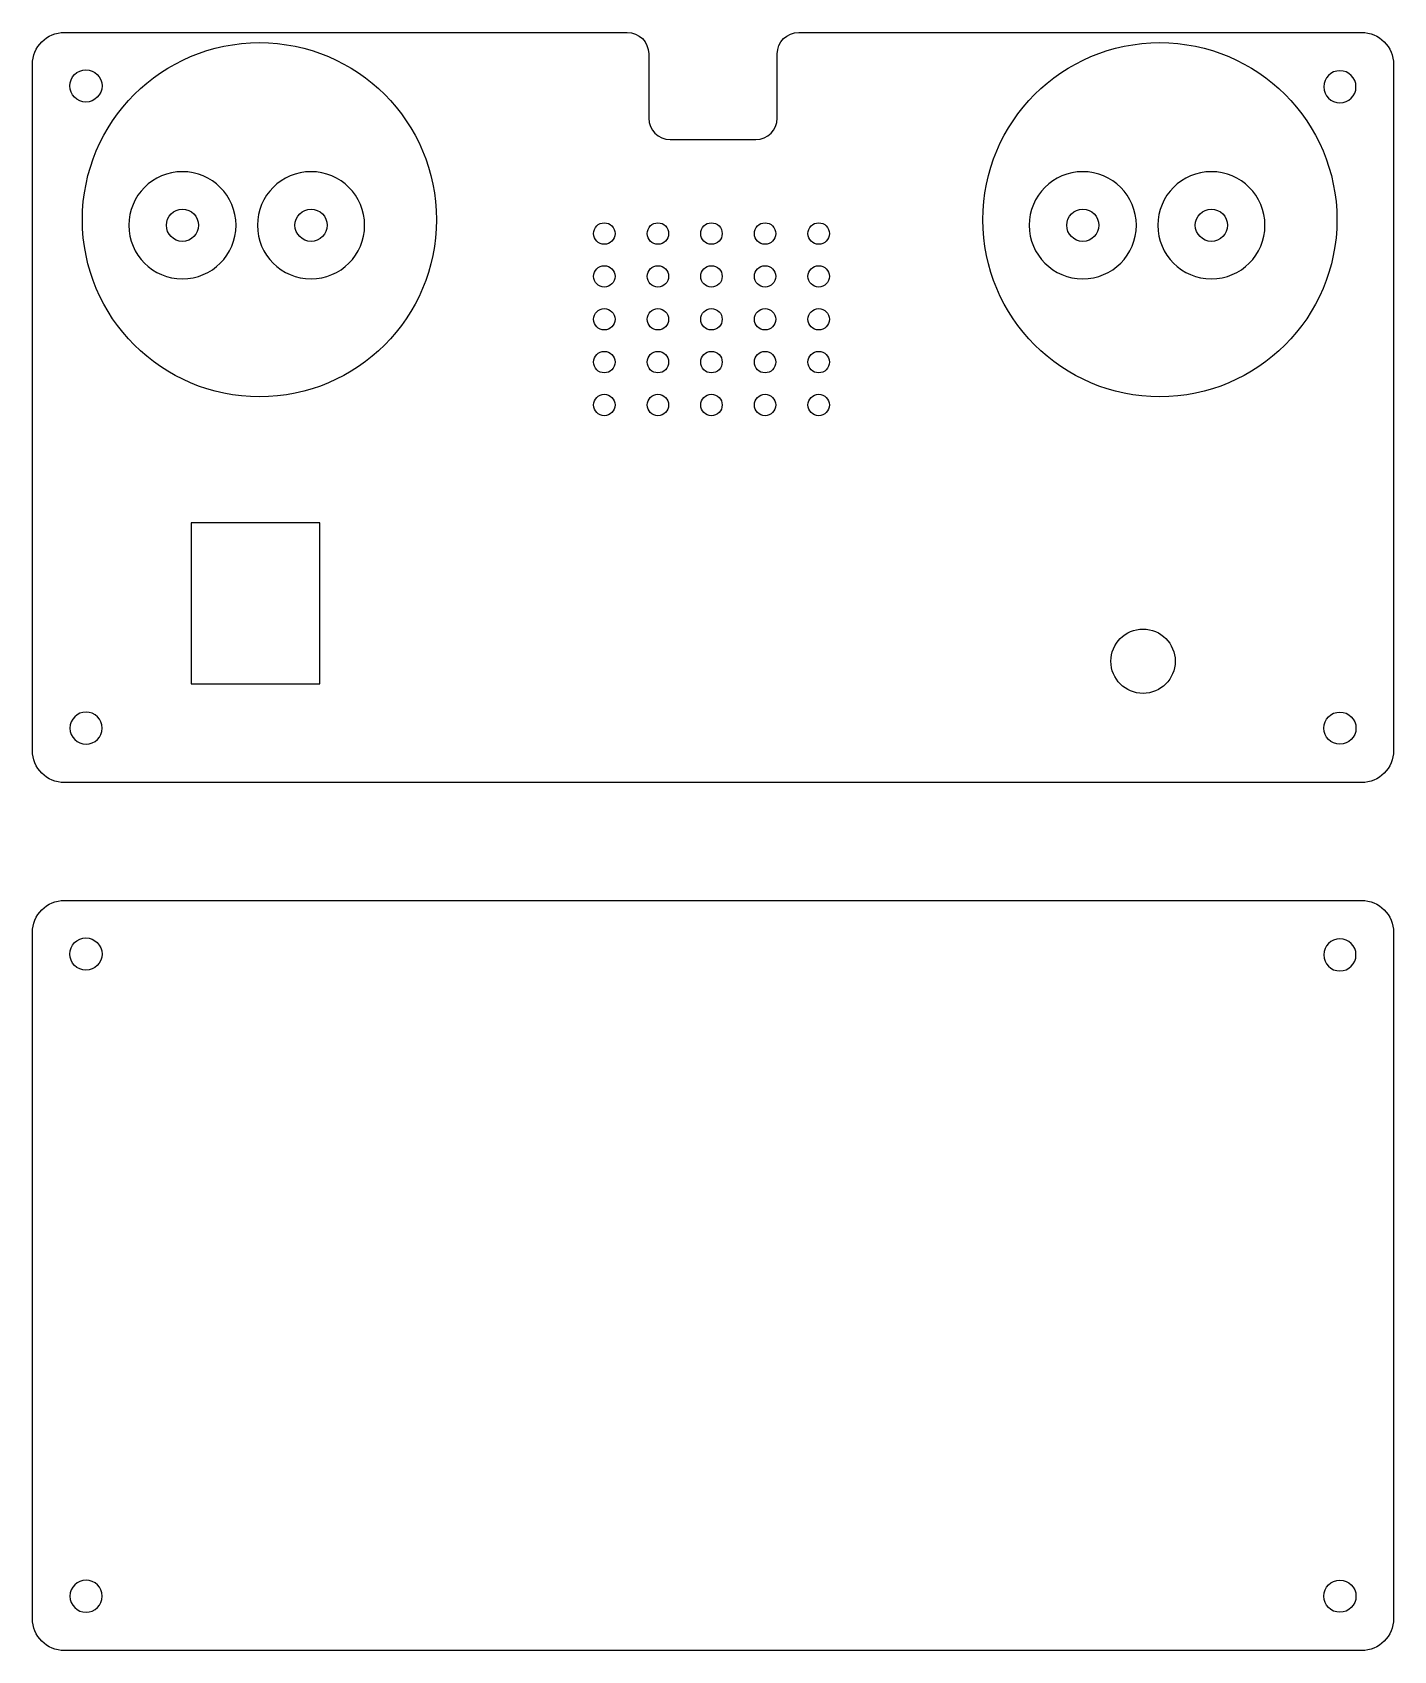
# Model space of a CAD drawing. Extents: x -226 to -99, y -81 to 70.
import ezdxf

# ---------------------------------------------------------------- set-up
doc = ezdxf.new("R2010")
doc.units = 0
doc.layers.add('DEFAULT', color=7, linetype='CONTINUOUS')

msp = doc.modelspace()

# ---------------------------------------------------------------- linework, layer by layer
at = {"layer": 'DEFAULT'}
for p, q in [((-222.96, 70), (-170.46, 70)), ((-154.46, 70), (-101.96, 70)), ((-168.46, 68), (-168.46, 62)), ((-156.46, 62), (-156.46, 68)), ((-225.96, 3), (-225.96, 67)), ((-98.96, 67), (-98.96, 3)), ((-166.46, 60), (-158.46, 60)), ((-199.15, 24.22), (-211.15, 24.22)), ((-211.15, 24.22), (-211.15, 9.22)), ((-199.15, 9.22), (-199.15, 24.22)), ((-211.15, 9.22), (-199.15, 9.22)), ((-101.96, 0), (-222.96, 0)), ((-222.96, -11), (-101.96, -11)), ((-225.96, -78), (-225.96, -14)), ((-98.96, -14), (-98.96, -78)), ((-101.96, -81), (-222.96, -81))]:
    msp.add_line(p, q, dxfattribs=at)
for centre, radius in [((-204.77, 52.52), 16.52), ((-120.77, 52.52), 16.52), ((-220.96, 65), 1.5), ((-211.96, 52), 1.5), ((-199.96, 52), 1.5), ((-127.96, 52), 1.5), ((-115.96, 52), 1.5), ((-172.6, 51.23), 1), ((-167.6, 51.23), 1), ((-162.6, 51.23), 1), ((-157.6, 51.23), 1), ((-152.6, 51.23), 1), ((-172.6, 47.23), 1), ((-167.6, 47.23), 1), ((-162.6, 47.23), 1), ((-157.6, 47.23), 1), ((-152.6, 47.23), 1), ((-172.6, 43.23), 1), ((-167.6, 43.23), 1), ((-162.6, 43.23), 1), ((-157.6, 43.23), 1), ((-152.6, 43.23), 1), ((-172.6, 39.23), 1), ((-167.6, 39.23), 1), ((-162.6, 39.23), 1), ((-157.6, 39.23), 1), ((-152.6, 39.23), 1), ((-172.6, 35.23), 1), ((-167.6, 35.23), 1), ((-162.6, 35.23), 1), ((-157.6, 35.23), 1), ((-152.6, 35.23), 1), ((-122.34, 11.32), 3), ((-103.97, 5.08), 1.5), ((-220.96, -16), 1.5), ((-103.97, -75.92), 1.5)]:
    msp.add_circle(centre, radius, dxfattribs=at)
at = {"layer": 'DEFAULT', "extrusion": (0, 0, -1)}
for centre, radius in [((103.97, 64.92), 1.5), ((211.96, 52), 5), ((199.96, 52), 5), ((127.96, 52), 5), ((115.96, 52), 5), ((220.95, 5.08), 1.5), ((103.97, -16.08), 1.5), ((220.95, -75.92), 1.5)]:
    msp.add_circle(centre, radius, dxfattribs=at)
for centre, radius, start, end in [((222.96, 67), 3, 0, 90), ((170.46, 68), 2, 90, 180), ((154.46, 68), 2, 0, 90), ((101.96, 67), 3, 90, 180), ((222.96, 3), 3, 270, 0), ((101.96, 3), 3, 180, 270), ((222.96, -14), 3, 360, 90), ((101.96, -14), 3, 90, 180), ((222.96, -78), 3, 270, 0), ((101.96, -78), 3, 180, 270)]:
    msp.add_arc(centre, radius, start, end, dxfattribs=at)
at = {"layer": 'DEFAULT'}
for centre, start, end in [((-166.46, 62), 180, 270), ((-158.46, 62), 270, 0)]:
    msp.add_arc(centre, 2, start, end, dxfattribs=at)

doc.saveas('drawing.dxf')
